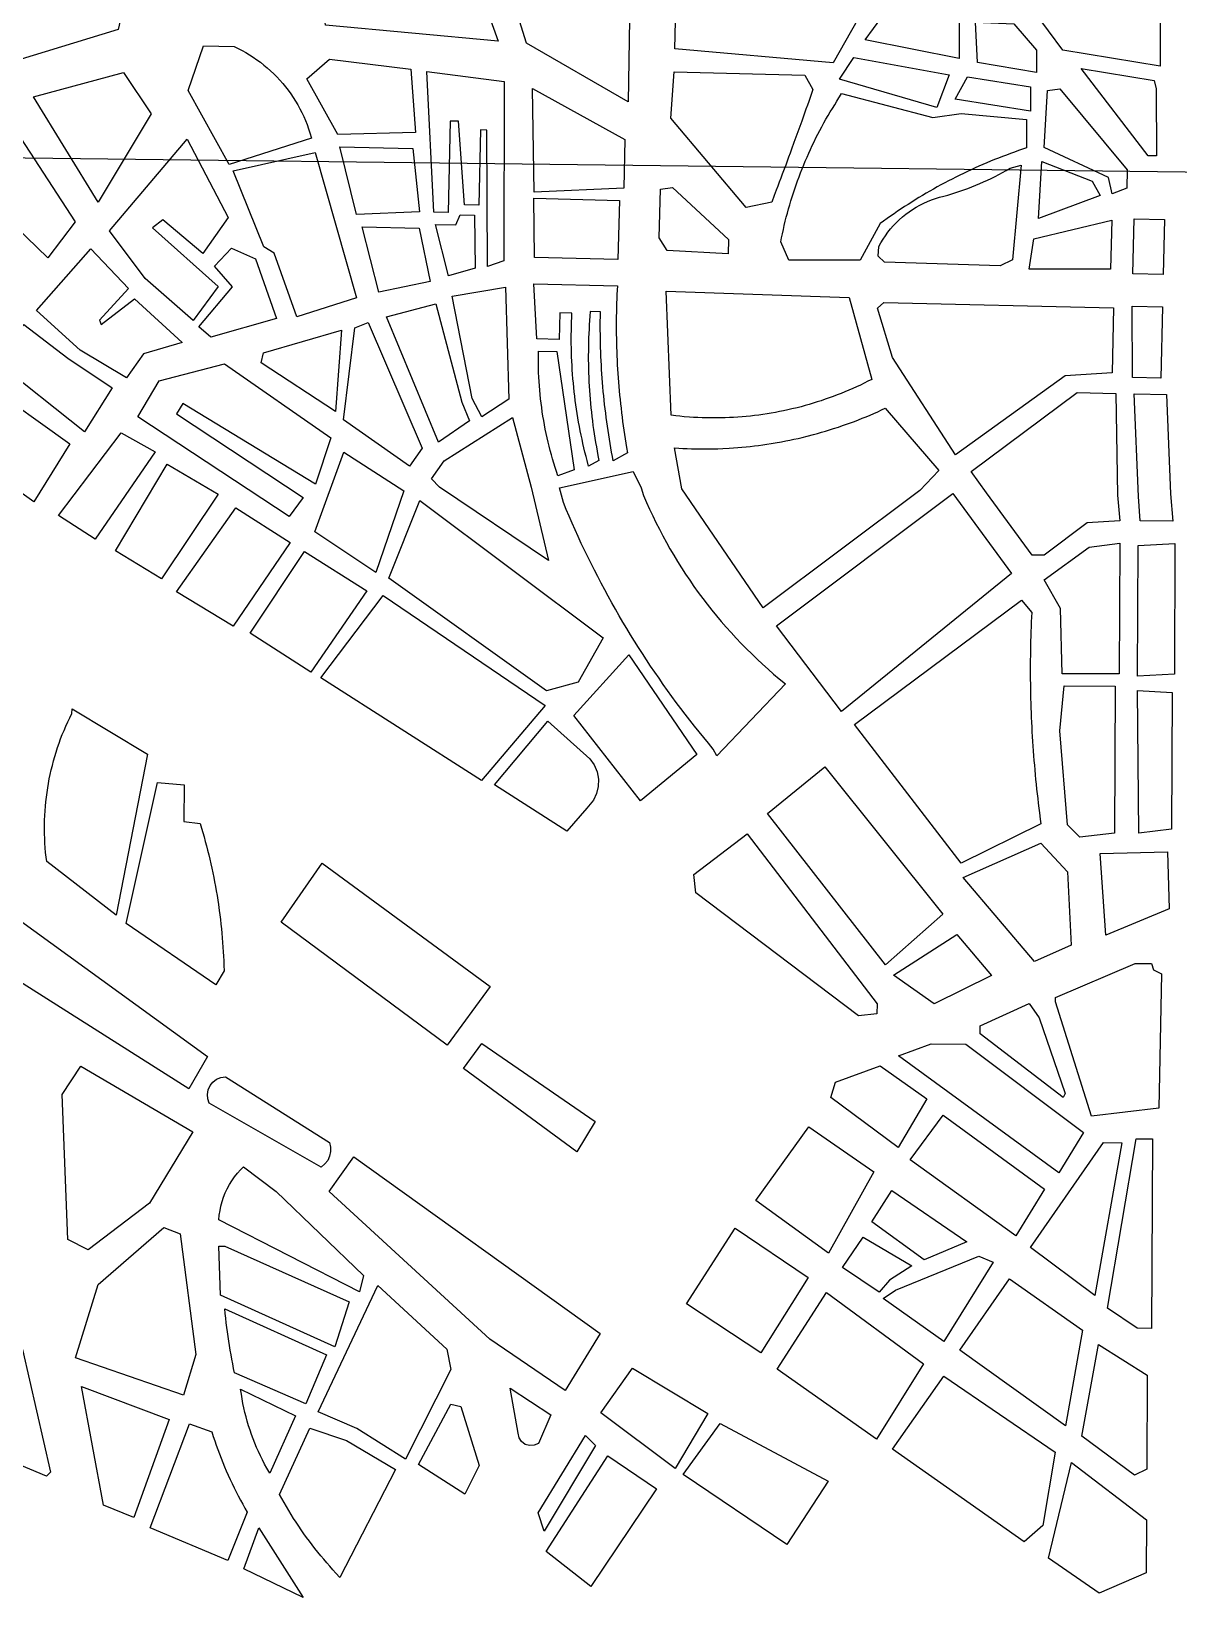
# Model space of a CAD drawing. Extents: x 407811 to 416949, y 4498993 to 4508589.
# Drawn here: x 409095 to 409811, y 4499157 to 4500135 of the extents above; entities that cross this region are included whole.
import ezdxf

# ---------------------------------------------------------------- set-up
doc = ezdxf.new("R2010")
doc.units = 0
doc.header["$LTSCALE"] = 40
doc.header["$MEASUREMENT"] = 0
doc.layers.add('Images', color=253, linetype='CONTINUOUS')
doc.layers.add('υπόλοιπο θεσσαλονίκης', color=7, linetype='CONTINUOUS')
picture_1 = doc.add_image_def('image1.tif', size_in_pixel=(10278, 10088))

msp = doc.modelspace()

# ---------------------------------------------------------------- linework, layer by layer
at = {"layer": 'υπόλοιπο θεσσαλονίκης'}
for points in [[(409746.1, 4500289.14), (409799.35, 4500289.24), (409799.67, 4500112.73), (409738.79, 4500122.77), (409721, 4500146.87), (409717.13, 4500184.95), (409725.82, 4500287.84), (409746.1, 4500289.14)], [(409162.18, 4500279.18), (409180.68, 4500271.55), (409149.23, 4500135.61), (409085.87, 4500116.43), (409074.43, 4500132.92), (409099.75, 4500154.55), (409162.18, 4500279.18)], [(409497.81, 4500175.65), (409618.29, 4500155.56), (409595.54, 4500114.88), (409496.64, 4500123.58), (409497.81, 4500175.65)], [(409277.26, 4500149.82), (409314.01, 4500157.51), (409373.59, 4500163.98), (409386.33, 4500128.44), (409278.55, 4500138.39), (409277.26, 4500149.82)], [(409392.11, 4500165.35), (409468.67, 4500167.97), (409467.54, 4500090.5), (409404.08, 4500127.21), (409392.11, 4500165.35)], [(409615.37, 4500129.2), (409630.98, 4500150.5), (409674.09, 4500145.51), (409674.14, 4500117.57), (409615.37, 4500129.2)], [(409684.37, 4500140.32), (409708.34, 4500139.23), (409722.31, 4500122.75), (409722.34, 4500108.77), (409685.56, 4500115.05), (409684.37, 4500140.32)], [(409192.98, 4500097.73), (409202.54, 4500125.45), (409221.59, 4500125), (409224.06, 4500123.83), (409226.5, 4500122.57), (409228.89, 4500121.25), (409231.24, 4500119.85), (409233.55, 4500118.38), (409235.81, 4500116.83), (409238.02, 4500115.22), (409240.17, 4500113.54), (409242.28, 4500111.79), (409244.33, 4500109.97), (409246.32, 4500108.1), (409248.25, 4500106.16), (409250.12, 4500104.16), (409251.92, 4500102.1), (409253.66, 4500099.99), (409255.33, 4500097.83), (409256.94, 4500095.61), (409258.47, 4500093.35), (409259.93, 4500091.03), (409261.32, 4500088.68), (409262.64, 4500086.27), (409263.87, 4500083.84), (409265.04, 4500081.36), (409266.12, 4500078.84), (409267.12, 4500076.3), (409268.05, 4500073.72), (409268.89, 4500071.12), (409269.8, 4500067.94), (409218.57, 4500051.38), (409192.98, 4500097.73)], [(409281.14, 4500117.22), (409331.83, 4500110.92), (409334.7, 4500071.47), (409286.37, 4500070.09), (409266.86, 4500104.86), (409281.14, 4500117.22)], [(409608.37, 4500118.16), (409667.82, 4500107.4), (409660.25, 4500087.06), (409599.36, 4500104.73), (409608.37, 4500118.16)], [(409750.22, 4500111.37), (409795.88, 4500103.83), (409797.16, 4500098.76), (409797.23, 4500056.85), (409792.16, 4500056.84), (409750.22, 4500111.37)], [(409096.3, 4500093.69), (409152.58, 4500108.85), (409169.76, 4500083.04), (409136.67, 4500027.92), (409096.3, 4500093.69)], [(409341.96, 4500109.41), (409390.1, 4500103.18), (409389.98, 4499991.38), (409379.73, 4499987.81), (409379.21, 4500072.94), (409375.4, 4500073.04), (409374.28, 4500026.05), (409365.39, 4500026.27), (409361.55, 4500078.45), (409356.47, 4500078.57), (409355.11, 4500021.43), (409346.22, 4500021.64), (409341.96, 4500109.41)], [(409496.26, 4500109.33), (409577.81, 4500107.22), (409582.89, 4500098.34), (409582.02, 4500095.85), (409581.14, 4500093.35), (409580.26, 4500090.86), (409579.37, 4500088.37), (409578.49, 4500085.88), (409577.6, 4500083.39), (409576.71, 4500080.9), (409575.82, 4500078.41), (409574.63, 4500075.09), (409573.43, 4500071.78), (409572.23, 4500068.46), (409571.02, 4500065.15), (409569.51, 4500061.01), (409568.6, 4500058.53), (409567.68, 4500056.04), (409566.77, 4500053.56), (409565.85, 4500051.08), (409564.93, 4500048.6), (409563.7, 4500045.3), (409562.78, 4500042.82), (409561.85, 4500040.34), (409560.92, 4500037.86), (409559.99, 4500035.4), (409558.75, 4500032.09), (409557.18, 4500027.97), (409541.19, 4500024.61), (409494.18, 4500080.4), (409496.26, 4500109.33)], [(409679.23, 4500106.15), (409718.55, 4500099.88), (409718.58, 4500084.64), (409671.65, 4500092.17), (409679.23, 4500106.15)], [(409407.79, 4500098.94), (409465.5, 4500067.07), (409464.77, 4500036.6), (409408.79, 4500034.12), (409407.79, 4500098.94)], [(409600.65, 4500095.84), (409657.73, 4500080.71), (409675.47, 4500083.29), (409716.05, 4500079.55), (409716.08, 4500061.77), (409713.57, 4500060.93), (409711.08, 4500060.07), (409708.58, 4500059.18), (409706.1, 4500058.28), (409703.62, 4500057.36), (409701.15, 4500056.42), (409698.68, 4500055.45), (409696.23, 4500054.47), (409693.78, 4500053.47), (409691.34, 4500052.45), (409688.91, 4500051.41), (409686.49, 4500050.34), (409684.07, 4500049.26), (409681.67, 4500048.16), (409679.27, 4500047.04), (409676.89, 4500045.9), (409674.51, 4500044.75), (409672.14, 4500043.56), (409669.78, 4500042.37), (409667.43, 4500041.15), (409665.09, 4500039.92), (409662.76, 4500038.67), (409660.44, 4500037.39), (409658.13, 4500036.11), (409655.84, 4500034.8), (409653.55, 4500033.48), (409651.27, 4500032.12), (409649.01, 4500030.76), (409646.75, 4500029.38), (409644.51, 4500027.98), (409642.27, 4500026.56), (409640.05, 4500025.13), (409637.84, 4500023.67), (409635.64, 4500022.2), (409633.46, 4500020.71), (409631.29, 4500019.2), (409629.12, 4500017.68), (409626.97, 4500016.14), (409624.88, 4500014.62), (409612.25, 4499991.73), (409567.87, 4499991.64), (409562.78, 4500003.06), (409563.29, 4500005.66), (409563.82, 4500008.25), (409564.39, 4500010.84), (409564.97, 4500013.41), (409565.59, 4500015.98), (409566.24, 4500018.55), (409566.91, 4500021.11), (409567.61, 4500023.66), (409568.34, 4500026.2), (409569.09, 4500028.74), (409569.87, 4500031.26), (409570.68, 4500033.78), (409571.51, 4500036.29), (409572.38, 4500038.79), (409573.26, 4500041.28), (409574.18, 4500043.77), (409575.12, 4500046.23), (409576.09, 4500048.7), (409577.08, 4500051.15), (409578.1, 4500053.59), (409579.15, 4500056.02), (409580.22, 4500058.44), (409581.31, 4500060.85), (409582.44, 4500063.24), (409583.58, 4500065.62), (409584.76, 4500067.99), (409585.96, 4500070.35), (409587.18, 4500072.7), (409588.43, 4500075.02), (409589.7, 4500077.35), (409591, 4500079.65), (409592.33, 4500081.93), (409593.67, 4500084.22), (409595.04, 4500086.47), (409596.44, 4500088.72), (409597.86, 4500090.96), (409600.65, 4500095.84)], [(409727.18, 4500062.08), (409729.3, 4500097.61), (409736.95, 4500098.7), (409778.96, 4500048.15), (409778.68, 4500036.71), (409769.7, 4500033.12), (409767.4, 4500043.33), (409727.18, 4500062.08)], [(409024.6, 4500071.26), (409077.03, 4500085.26), (409122.4, 4500015.56), (409105.34, 4499993.09), (409024.6, 4500071.26)], [(409143.87, 4500009.97), (409192.26, 4500067.25), (409217.78, 4500018.35), (409202, 4499995.87), (409177.08, 4500016.79), (409170.6, 4500011.86), (409211.67, 4499975.31), (409195.92, 4499954.09), (409166.04, 4499980.21), (409143.87, 4500009.97)], [(409287.46, 4500062.44), (409333.19, 4500061.34), (409337.33, 4500021.86), (409297.89, 4500020.25), (409287.46, 4500062.44)], [(409221.02, 4500047.51), (409272.13, 4500058.99), (409297.92, 4499968.16), (409260.79, 4499956.34), (409246.48, 4499996.07), (409240.22, 4500000.04), (409221.02, 4500047.51)], [(409725.7, 4500053.23), (409757.18, 4500041.04), (409762.05, 4500032.03), (409723.58, 4500017.7), (409725.7, 4500053.23)], [(409712.91, 4500051.06), (409707.33, 4499991.91), (409699.73, 4499988.09), (409627.46, 4499990.49), (409623.65, 4499994.3), (409624.04, 4500000.16), (409625.29, 4500002.5), (409626.64, 4500004.76), (409628.09, 4500006.97), (409629.64, 4500009.12), (409631.28, 4500011.19), (409633.01, 4500013.19), (409634.82, 4500015.12), (409636.72, 4500016.96), (409638.7, 4500018.71), (409640.75, 4500020.38), (409642.87, 4500021.96), (409645.07, 4500023.44), (409647.32, 4500024.82), (409649.63, 4500026.1), (409652, 4500027.28), (409654.41, 4500028.37), (409656.87, 4500029.33), (409659.38, 4500030.19), (409661.91, 4500030.94), (409664.47, 4500031.62), (409667.01, 4500032.35), (409669.55, 4500033.1), (409672.07, 4500033.9), (409674.58, 4500034.74), (409677.07, 4500035.61), (409679.56, 4500036.52), (409682.03, 4500037.47), (409684.48, 4500038.45), (409686.92, 4500039.47), (409689.34, 4500040.53), (409691.75, 4500041.63), (409694.14, 4500042.77), (409696.51, 4500043.94), (409698.86, 4500045.14), (409701.2, 4500046.38), (409703.52, 4500047.65), (409705.96, 4500049.06), (409712.91, 4500051.06)], [(409529.88, 4499995.65), (409491.81, 4499997.84), (409486.91, 4500005.57), (409487.63, 4500036.05), (409495.28, 4500037.14), (409530.09, 4500004.54), (409529.88, 4499995.65)], [(409408.7, 4500030.32), (409462.05, 4500029.04), (409461.17, 4499992.21), (409409.09, 4499993.46), (409408.7, 4500030.32)], [(409301.52, 4500012.55), (409337.09, 4500011.69), (409343.92, 4499978.5), (409311.99, 4499971.64), (409301.52, 4500012.55)], [(409347.31, 4500013.99), (409360.01, 4500013.69), (409362.7, 4500019.98), (409371.59, 4500019.77), (409372.08, 4499986.72), (409355.44, 4499982.03), (409347.31, 4500013.99)], [(409720.74, 4500005.06), (409769.31, 4500016.61), (409768.58, 4499986.13), (409717.74, 4499986.08), (409720.74, 4500005.06)], [(409783.31, 4500017.54), (409802.36, 4500017.09), (409801.55, 4499982.81), (409782.49, 4499983.26), (409783.31, 4500017.54)], [(409098.2, 4499960.23), (409132.17, 4499998.81), (409155.72, 4499974.1), (409137.46, 4499954.21), (409138.67, 4499951.64), (409159.38, 4499967.66), (409189.23, 4499940.27), (409164.92, 4499933.23), (409154.39, 4499918.23), (409125.57, 4499935.44), (409098.2, 4499960.23)], [(409209.43, 4499988.07), (409219.87, 4499999.25), (409234.96, 4499992.54), (409248.05, 4499955.38), (409207.11, 4499943.66), (409199.64, 4499950.18), (409220.56, 4499975.09), (409209.43, 4499988.07)], [(409357.68, 4499969.28), (409390.86, 4499974.84), (409393, 4499904.9), (409376.22, 4499893.87), (409370.14, 4499905.45), (409357.68, 4499969.28)], [(409408.7, 4499976.95), (409460.78, 4499975.71), (409460.63, 4499972.97), (409460.51, 4499970.24), (409460.4, 4499967.5), (409460.3, 4499964.77), (409460.23, 4499962.04), (409460.17, 4499959.3), (409460.12, 4499956.57), (409460.1, 4499953.83), (409460.09, 4499951.09), (409460.09, 4499948.36), (409460.12, 4499945.62), (409460.16, 4499942.88), (409460.21, 4499940.15), (409460.29, 4499937.41), (409460.38, 4499934.68), (409460.48, 4499931.95), (409460.61, 4499929.21), (409460.75, 4499926.48), (409460.9, 4499923.75), (409461.08, 4499921.01), (409461.27, 4499918.29), (409461.48, 4499915.56), (409461.7, 4499912.83), (409461.94, 4499910.11), (409462.2, 4499907.38), (409462.47, 4499904.66), (409462.76, 4499901.94), (409463.07, 4499899.23), (409463.39, 4499896.5), (409463.73, 4499893.79), (409464.09, 4499891.08), (409464.46, 4499888.36), (409464.85, 4499885.66), (409465.26, 4499882.95), (409465.68, 4499880.25), (409466.12, 4499877.54), (409466.57, 4499874.85), (409467.19, 4499871.36), (409458.18, 4499866.5), (409457.67, 4499869.19), (409457.17, 4499871.88), (409456.7, 4499874.58), (409456.23, 4499877.27), (409455.79, 4499879.97), (409455.36, 4499882.67), (409454.95, 4499885.37), (409454.56, 4499888.09), (409454.18, 4499890.79), (409453.82, 4499893.51), (409453.48, 4499896.22), (409453.15, 4499898.93), (409452.84, 4499901.66), (409452.55, 4499904.38), (409452.27, 4499907.1), (409452.01, 4499909.82), (409451.77, 4499912.55), (409451.54, 4499915.28), (409451.33, 4499918), (409451.14, 4499920.73), (409450.96, 4499923.46), (409450.81, 4499926.19), (409450.66, 4499928.92), (409450.54, 4499931.66), (409450.43, 4499934.39), (409450.34, 4499937.13), (409450.26, 4499939.86), (409450.21, 4499942.6), (409450.17, 4499945.34), (409450.14, 4499948.07), (409450.13, 4499950.81), (409450.14, 4499953.54), (409450.17, 4499956.28), (409450.22, 4499959.44), (409443.87, 4499959.59), (409443.65, 4499956.86), (409443.44, 4499954.13), (409443.26, 4499951.41), (409443.1, 4499948.67), (409442.97, 4499945.94), (409442.86, 4499943.2), (409442.77, 4499940.48), (409442.71, 4499937.74), (409442.67, 4499935), (409442.65, 4499932.27), (409442.66, 4499929.53), (409442.69, 4499926.79), (409442.74, 4499924.06), (409442.82, 4499921.32), (409442.92, 4499918.59), (409443.04, 4499915.86), (409443.19, 4499913.13), (409443.36, 4499910.39), (409443.55, 4499907.66), (409443.77, 4499904.93), (409444.01, 4499902.21), (409444.27, 4499899.49), (409444.55, 4499896.76), (409444.86, 4499894.05), (409445.19, 4499891.33), (409445.55, 4499888.61), (409445.93, 4499885.91), (409446.33, 4499883.21), (409446.75, 4499880.5), (409447.2, 4499877.8), (409447.67, 4499875.1), (409448.16, 4499872.42), (409448.68, 4499869.72), (409449.29, 4499866.71), (409442.84, 4499863.05), (409441.89, 4499866.57), (409441.21, 4499869.23), (409440.55, 4499871.88), (409439.92, 4499874.54), (409439.31, 4499877.21), (409438.72, 4499879.89), (409438.16, 4499882.56), (409437.62, 4499885.25), (409437.1, 4499887.93), (409436.62, 4499890.62), (409436.15, 4499893.31), (409435.71, 4499896.02), (409435.3, 4499898.72), (409434.9, 4499901.44), (409434.54, 4499904.14), (409434.2, 4499906.85), (409433.88, 4499909.58), (409433.59, 4499912.3), (409433.32, 4499915.02), (409433.08, 4499917.74), (409432.86, 4499920.47), (409432.67, 4499923.2), (409432.5, 4499925.93), (409432.35, 4499928.66), (409432.24, 4499931.4), (409432.14, 4499934.13), (409432.07, 4499936.86), (409432.03, 4499939.6), (409432.01, 4499942.34), (409432.02, 4499945.07), (409432.05, 4499947.81), (409432.1, 4499950.55), (409432.18, 4499953.28), (409432.29, 4499956.02), (409432.41, 4499958.59), (409424.79, 4499958.77), (409424.4, 4499942.27), (409410.42, 4499942.61), (409408.7, 4499976.95)], [(409316.7, 4499956.28), (409347.4, 4499964.44), (409363.73, 4499903.06), (409368.54, 4499891.51), (409349.15, 4499878), (409316.7, 4499956.28)], [(409491.2, 4499972.44), (409605.49, 4499968.43), (409619.52, 4499917.27), (409617.18, 4499916.08), (409614.82, 4499914.91), (409612.45, 4499913.77), (409610.07, 4499912.65), (409607.67, 4499911.57), (409605.26, 4499910.52), (409602.84, 4499909.5), (409600.41, 4499908.51), (409597.96, 4499907.55), (409595.5, 4499906.62), (409593.03, 4499905.72), (409590.55, 4499904.85), (409588.06, 4499904), (409585.56, 4499903.19), (409583.05, 4499902.41), (409580.52, 4499901.66), (409578, 4499900.94), (409575.46, 4499900.26), (409572.91, 4499899.6), (409569.72, 4499898.83), (409567.15, 4499898.25), (409564.58, 4499897.69), (409562, 4499897.17), (409559.42, 4499896.68), (409556.83, 4499896.22), (409554.24, 4499895.8), (409551.64, 4499895.4), (409549.03, 4499895.05), (409546.42, 4499894.72), (409543.81, 4499894.43), (409541.19, 4499894.16), (409538.58, 4499893.93), (409535.95, 4499893.73), (409533.33, 4499893.56), (409530.7, 4499893.42), (409528.08, 4499893.32), (409525.45, 4499893.24), (409522.82, 4499893.2), (409520.19, 4499893.2), (409516.25, 4499893.25), (409513.62, 4499893.32), (409510.99, 4499893.43), (409508.36, 4499893.57), (409505.74, 4499893.74), (409502.46, 4499894), (409499.85, 4499894.24), (409497.23, 4499894.53), (409494.44, 4499894.86), (409491.2, 4499972.44)], [(409770.55, 4499961.94), (409769.58, 4499921.32), (409740.31, 4499919.47), (409671.78, 4499870.29), (409632.55, 4499930.94), (409623.12, 4499961.66), (409627.02, 4499965.37), (409770.55, 4499961.94)], [(409782.01, 4499962.94), (409801.06, 4499962.49), (409800, 4499918.05), (409782.22, 4499918.47), (409782.01, 4499962.94)], [(409072.04, 4499929.09), (409090.37, 4499951.53), (409117.83, 4499930.54), (409145.35, 4499912.09), (409128.17, 4499884.55), (409072.04, 4499929.09)], [(409238.5, 4499927.65), (409239.92, 4499933.97), (409288.55, 4499948.06), (409284.8, 4499897.32), (409238.5, 4499927.65)], [(409296.9, 4499949.38), (409305.18, 4499952.74), (409338.9, 4499874.43), (409331.01, 4499863.19), (409289.76, 4499892.13), (409296.9, 4499949.38)], [(409411.51, 4499934.95), (409422.94, 4499934.68), (409433.89, 4499860.73), (409423.64, 4499857.16), (409422.77, 4499859.76), (409421.93, 4499862.36), (409421.12, 4499864.98), (409420.34, 4499867.6), (409419.6, 4499870.22), (409418.89, 4499872.87), (409418.2, 4499875.52), (409417.56, 4499878.18), (409416.94, 4499880.84), (409416.36, 4499883.52), (409415.81, 4499886.2), (409415.29, 4499888.88), (409414.8, 4499891.57), (409414.35, 4499894.27), (409413.93, 4499896.97), (409413.54, 4499899.69), (409413.19, 4499902.4), (409412.86, 4499905.12), (409412.58, 4499907.84), (409412.32, 4499910.56), (409412.1, 4499913.29), (409411.91, 4499916.01), (409411.75, 4499918.75), (409411.63, 4499921.49), (409411.54, 4499924.22), (409411.49, 4499926.96), (409411.46, 4499929.69), (409411.47, 4499932.43), (409411.51, 4499934.95)], [(409255.88, 4499831.6), (409161.44, 4499893.93), (409174.69, 4499916.47), (409215.6, 4499926.93), (409281.87, 4499880.88), (409272.28, 4499851.89), (409189.6, 4499902.14), (409185.63, 4499895.88), (409264.58, 4499843.65), (409255.88, 4499831.6)], [(409039.14, 4499881.6), (409065.36, 4499915.28), (409119.1, 4499877.15), (409096.63, 4499840.84), (409039.14, 4499881.6)], [(409772.85, 4499845), (409774.46, 4499829.01), (409754.08, 4499827.81), (409727.24, 4499807.52), (409719.59, 4499807.55), (409691.16, 4499846.42), (409681.7, 4499859.88), (409747.68, 4499909.14), (409771.82, 4499908.55), (409772.85, 4499845)], [(409785.99, 4499844.26), (409783.25, 4499908.28), (409803.57, 4499907.8), (409806.04, 4499845.81), (409807.58, 4499828.89), (409787.2, 4499828.96), (409785.99, 4499844.26)], [(409500.97, 4499848.96), (409496.49, 4499874.48), (409499.12, 4499874.31), (409501.74, 4499874.17), (409504.37, 4499874.06), (409507, 4499873.96), (409509.62, 4499873.9), (409512.25, 4499873.87), (409514.88, 4499873.86), (409518.17, 4499873.88), (409520.8, 4499873.93), (409523.43, 4499874), (409526.71, 4499874.13), (409530.65, 4499874.34), (409533.27, 4499874.52), (409535.89, 4499874.71), (409538.51, 4499874.93), (409541.13, 4499875.18), (409543.74, 4499875.46), (409546.36, 4499875.76), (409548.97, 4499876.09), (409551.57, 4499876.44), (409554.17, 4499876.82), (409556.77, 4499877.22), (409559.36, 4499877.66), (409563.25, 4499878.35), (409565.83, 4499878.84), (409568.41, 4499879.36), (409570.98, 4499879.91), (409573.54, 4499880.48), (409576.1, 4499881.08), (409579.3, 4499881.85), (409583.11, 4499882.85), (409585.65, 4499883.54), (409588.18, 4499884.26), (409590.7, 4499885), (409593.22, 4499885.76), (409595.73, 4499886.55), (409598.85, 4499887.57), (409601.34, 4499888.42), (409603.82, 4499889.29), (409606.29, 4499890.19), (409608.75, 4499891.1), (409611.21, 4499892.05), (409613.65, 4499893.03), (409616.08, 4499894.02), (409618.51, 4499895.03), (409620.92, 4499896.08), (409623.33, 4499897.14), (409625.72, 4499898.23), (409627.99, 4499899.29), (409661.37, 4499860.37), (409649.64, 4499847.94), (409551.87, 4499774.6), (409500.97, 4499848.96)], [(409349.76, 4499850.03), (409344.8, 4499855.24), (409352.69, 4499866.48), (409395.27, 4499893.41), (409406.95, 4499849.94), (409417.84, 4499804.16), (409349.76, 4499850.03)], [(409111.99, 4499832.27), (409151.04, 4499884.01), (409172.36, 4499872.06), (409134.74, 4499817.55), (409111.99, 4499832.27)], [(409327.49, 4499847.67), (409310.09, 4499796.8), (409271.94, 4499822.23), (409290.01, 4499871.76), (409327.49, 4499847.67)], [(409147.46, 4499810.19), (409179.8, 4499864.27), (409211.71, 4499845.66), (409176.24, 4499792.79), (409147.46, 4499810.19)], [(409424.73, 4499849.51), (409470.73, 4499859.84), (409475.57, 4499849.57), (409477.17, 4499844.72), (409479, 4499840.46), (409480.9, 4499836.24), (409482.86, 4499832.04), (409484.89, 4499827.87), (409486.98, 4499823.74), (409489.13, 4499819.63), (409491.35, 4499815.56), (409493.63, 4499811.53), (409495.97, 4499807.53), (409498.37, 4499803.57), (409500.83, 4499799.64), (409503.36, 4499795.76), (409505.94, 4499791.91), (409508.58, 4499788.1), (409511.28, 4499784.34), (409514.04, 4499780.61), (409516.86, 4499776.93), (409519.73, 4499773.3), (409522.66, 4499769.7), (409525.64, 4499766.16), (409528.68, 4499762.66), (409531.77, 4499759.2), (409534.91, 4499755.8), (409538.1, 4499752.44), (409541.35, 4499749.14), (409544.65, 4499745.88), (409548, 4499742.68), (409551.39, 4499739.52), (409554.84, 4499736.42), (409558.33, 4499733.37), (409561.86, 4499730.38), (409565.75, 4499727.2), (409522.92, 4499682.36), (409520.58, 4499686.55), (409517.61, 4499690.11), (409514.66, 4499693.68), (409511.74, 4499697.28), (409508.85, 4499700.9), (409505.99, 4499704.55), (409503.15, 4499708.21), (409500.35, 4499711.9), (409497.58, 4499715.61), (409494.83, 4499719.35), (409492.12, 4499723.1), (409489.43, 4499726.88), (409486.78, 4499730.68), (409484.15, 4499734.5), (409481.56, 4499738.34), (409479, 4499742.2), (409476.46, 4499746.08), (409473.96, 4499749.98), (409471.49, 4499753.9), (409469.05, 4499757.84), (409466.65, 4499761.8), (409464.27, 4499765.78), (409461.93, 4499769.78), (409459.62, 4499773.79), (409457.34, 4499777.83), (409455.09, 4499781.88), (409452.87, 4499785.95), (409450.69, 4499790.04), (409448.54, 4499794.15), (409446.42, 4499798.27), (409444.34, 4499802.41), (409442.29, 4499806.56), (409440.27, 4499810.73), (409438.29, 4499814.92), (409436.33, 4499819.12), (409434.42, 4499823.34), (409432.53, 4499827.58), (409430.68, 4499831.82), (409428.87, 4499836.09), (409427.08, 4499840.36), (409424.73, 4499849.51)], [(409222.66, 4499837.05), (409256.56, 4499815.55), (409221.08, 4499763.34), (409185.61, 4499784.76), (409222.66, 4499837.05)], [(409337.53, 4499841.64), (409451.98, 4499755.98), (409436.39, 4499728.24), (409416.53, 4499722.83), (409318.16, 4499793.22), (409337.53, 4499841.64)], [(409560.17, 4499763.53), (409670.08, 4499845.96), (409706.81, 4499796.12), (409600.71, 4499709.87), (409560.17, 4499763.53)], [(409265.5, 4499809.88), (409304.34, 4499785.25), (409269.43, 4499734.56), (409231.53, 4499758.92), (409265.5, 4499809.88)], [(409774.4, 4499814.99), (409774.05, 4499733.43), (409738.38, 4499733.56), (409737.29, 4499774.35), (409727.17, 4499792.22), (409755.28, 4499812.51), (409774.4, 4499814.99)], [(409785.86, 4499813.68), (409808.79, 4499814.87), (409808.44, 4499733.31), (409785.51, 4499732.12), (409785.86, 4499813.68)], [(409314.55, 4499782.39), (409415.63, 4499713.8), (409375.92, 4499666.87), (409275.75, 4499730.95), (409314.55, 4499782.39)], [(409608.83, 4499701.94), (409713.11, 4499779.53), (409719.44, 4499771.87), (409719.29, 4499768.88), (409719.16, 4499765.9), (409719.03, 4499762.92), (409718.92, 4499759.94), (409718.82, 4499756.96), (409718.74, 4499753.97), (409718.67, 4499750.98), (409718.61, 4499748), (409718.56, 4499745.01), (409718.53, 4499742.04), (409718.51, 4499739.05), (409718.5, 4499736.06), (409718.51, 4499733.08), (409718.52, 4499730.09), (409718.55, 4499727.11), (409718.6, 4499724.12), (409718.65, 4499721.14), (409718.72, 4499718.16), (409718.81, 4499715.17), (409718.9, 4499712.19), (409719.01, 4499709.21), (409719.13, 4499706.22), (409719.26, 4499703.24), (409719.41, 4499700.25), (409719.57, 4499697.27), (409719.74, 4499694.29), (409719.92, 4499691.32), (409720.12, 4499688.34), (409720.33, 4499685.36), (409720.56, 4499682.38), (409720.79, 4499679.41), (409721.04, 4499676.43), (409721.3, 4499673.46), (409721.58, 4499670.49), (409721.87, 4499667.51), (409722.17, 4499664.55), (409722.48, 4499661.58), (409722.8, 4499658.61), (409723.14, 4499655.64), (409723.49, 4499652.68), (409723.86, 4499649.71), (409724.24, 4499646.76), (409724.76, 4499642.81), (409725.16, 4499639.85), (409675.46, 4499615.29), (409608.83, 4499701.94)], [(409433.68, 4499707.48), (409467.97, 4499745.39), (409510.39, 4499683.12), (409475.19, 4499654.24), (409433.68, 4499707.48)], [(409739.62, 4499725.92), (409771.47, 4499725.8), (409771.08, 4499634.05), (409749.41, 4499631.59), (409741.8, 4499639.25), (409736.96, 4499697.89), (409739.62, 4499725.92)], [(409785.51, 4499723.07), (409807.12, 4499721.85), (409806.75, 4499636.47), (409786.36, 4499633.99), (409785.51, 4499723.07)], [(409120.48, 4499711.64), (409167.49, 4499683.43), (409147.95, 4499582.83), (409104.58, 4499616.28), (409104.23, 4499619.14), (409103.93, 4499622), (409103.68, 4499624.87), (409103.48, 4499627.75), (409103.34, 4499630.63), (409103.25, 4499633.51), (409103.21, 4499636.4), (409103.22, 4499639.28), (409103.29, 4499642.16), (409103.41, 4499645.04), (409103.58, 4499647.92), (409103.8, 4499650.79), (409104.07, 4499653.66), (409104.4, 4499656.53), (409104.78, 4499659.38), (409105.21, 4499662.23), (409105.69, 4499665.07), (409106.22, 4499667.91), (409106.8, 4499670.73), (409107.44, 4499673.54), (409108.12, 4499676.34), (409108.86, 4499679.13), (409109.65, 4499681.9), (409110.49, 4499684.66), (409111.37, 4499687.4), (409112.31, 4499690.13), (409113.29, 4499692.84), (409114.33, 4499695.53), (409115.41, 4499698.2), (409116.54, 4499700.86), (409117.72, 4499703.48), (409118.95, 4499706.09), (409120.22, 4499708.68), (409120.48, 4499711.64)], [(409384.04, 4499664.16), (409417.44, 4499703.87), (409443.61, 4499680.41), (409446.27, 4499676.63), (409448.09, 4499672.37), (409448.96, 4499667.83), (409448.86, 4499663.21), (409447.8, 4499658.71), (409445.81, 4499654.53), (409441.8, 4499649.73), (409429.17, 4499635.29), (409384.04, 4499664.16)], [(409554.58, 4499646.32), (409590.37, 4499675.5), (409663.85, 4499583.47), (409628.05, 4499551.75), (409554.58, 4499646.32)], [(408952, 4499635.8), (408968.66, 4499658.68), (408975.04, 4499661.2), (409204.89, 4499494.69), (409193.34, 4499474.34), (408954.51, 4499625.6), (408952, 4499635.8)], [(409154.29, 4499577.71), (409173.78, 4499665.56), (409190.33, 4499664.23), (409190.23, 4499641.29), (409200.42, 4499639.98), (409201.25, 4499637.22), (409202.06, 4499634.45), (409202.84, 4499631.68), (409203.6, 4499628.9), (409204.34, 4499626.11), (409205.05, 4499623.32), (409205.74, 4499620.52), (409206.41, 4499617.72), (409207.06, 4499614.9), (409207.68, 4499612.09), (409208.27, 4499609.27), (409208.85, 4499606.44), (409209.39, 4499603.62), (409209.92, 4499600.78), (409210.42, 4499597.94), (409210.9, 4499595.1), (409211.35, 4499592.25), (409211.78, 4499589.4), (409212.29, 4499585.84), (409212.66, 4499582.97), (409213.02, 4499580.11), (409213.34, 4499577.24), (409213.65, 4499574.38), (409213.93, 4499571.51), (409214.18, 4499568.64), (409214.42, 4499565.77), (409214.62, 4499562.89), (409214.81, 4499560.01), (409214.97, 4499557.14), (409215.1, 4499554.26), (409215.21, 4499551.38), (409215.31, 4499548.18), (409210.18, 4499539.27), (409154.29, 4499577.71)], [(409541.78, 4499633.62), (409622.85, 4499527.56), (409622.82, 4499521.19), (409611.35, 4499519.96), (409509.78, 4499596.78), (409508.55, 4499608.27), (409541.78, 4499633.62)], [(409676.69, 4499606.37), (409725.19, 4499627.85), (409741.67, 4499609.95), (409744.02, 4499564.06), (409721.05, 4499553.96), (409676.69, 4499606.37)], [(409762.1, 4499621.34), (409804.14, 4499622.46), (409805.27, 4499586.78), (409765.71, 4499570.36), (409762.1, 4499621.34)], [(409276.44, 4499615.3), (409381.41, 4499538.38), (409354.56, 4499501.63), (409250.86, 4499578.54), (409276.44, 4499615.3)], [(409633.12, 4499545.36), (409672.72, 4499570.7), (409694.26, 4499545.13), (409658.52, 4499527.43), (409633.12, 4499545.36)], [(409756.78, 4499457.41), (409734.29, 4499528.79), (409734.31, 4499531.34), (409783.93, 4499552.69), (409794.09, 4499552.64), (409795.34, 4499548.81), (409800.4, 4499546.24), (409798.7, 4499462.26), (409756.78, 4499457.41)], [(409717.78, 4499527.61), (409724.09, 4499518.67), (409740.34, 4499471.5), (409739.06, 4499468.96), (409687.22, 4499508.7), (409687.24, 4499513.78), (409717.78, 4499527.61)], [(409364.83, 4499487.08), (409376.15, 4499502.78), (409446.99, 4499454.03), (409435.47, 4499435.01), (409364.83, 4499487.08)], [(409636.36, 4499494.98), (409656.72, 4499502.5), (409678.3, 4499502.38), (409751.65, 4499447.26), (409736.28, 4499421.9), (409636.36, 4499494.98)], [(409125.89, 4499488.61), (409195.77, 4499447.58), (409168.83, 4499403.08), (409130.49, 4499373.92), (409117.78, 4499380.33), (409114.34, 4499470.81), (409125.89, 4499488.61)], [(409593.97, 4499468.98), (409596.92, 4499478.65), (409624.91, 4499488.68), (409654, 4499468.16), (409636.07, 4499437.72), (409593.97, 4499468.98)], [(409206.04, 4499465.39), (409205.11, 4499468.11), (409204.88, 4499470.97), (409205.37, 4499473.8), (409206.55, 4499476.43), (409208.34, 4499478.68), (409210.63, 4499480.42), (409213.28, 4499481.54), (409216.12, 4499481.96), (409281.09, 4499440.9), (409281.76, 4499438.1), (409281.8, 4499435.22), (409281.2, 4499432.41), (409280, 4499429.79), (409278.24, 4499427.51), (409275.93, 4499425.62), (409206.04, 4499465.39)], [(409643.64, 4499430.05), (409664.1, 4499457.93), (409727.34, 4499411.77), (409709.42, 4499382.6), (409643.64, 4499430.05)], [(409547.21, 4499404.63), (409580.28, 4499450.76), (409620.76, 4499422.54), (409592.56, 4499371.79), (409547.21, 4499404.63)], [(409718.74, 4499375.46), (409764.31, 4499440.82), (409775.73, 4499440.76), (409758.74, 4499345.42), (409718.74, 4499375.46)], [(409766.76, 4499337.46), (409784.63, 4499443.26), (409794.79, 4499443.2), (409794.18, 4499324.87), (409785.29, 4499324.92), (409766.76, 4499337.46)], [(409212.09, 4499392.72), (409212.34, 4499395.6), (409212.76, 4499398.45), (409213.35, 4499401.27), (409214.09, 4499404.05), (409215, 4499406.79), (409216.07, 4499409.47), (409217.29, 4499412.08), (409218.66, 4499414.61), (409220.18, 4499417.06), (409221.83, 4499419.42), (409223.63, 4499421.68), (409225.55, 4499423.83), (409227.52, 4499425.8), (409247.84, 4499410.44), (409302.39, 4499357.99), (409299.79, 4499347.8), (409212.09, 4499392.72)], [(409296.34, 4499431.92), (409450, 4499321.76), (409428.19, 4499286.16), (409381.19, 4499318.19), (409280.96, 4499410.31), (409296.34, 4499431.92)], [(409619.59, 4499391.36), (409632.12, 4499411.03), (409678.93, 4499378.95), (409652.21, 4499367.65), (409619.59, 4499391.36)], [(409177.68, 4499387.76), (409187.85, 4499383.9), (409197.72, 4499308.68), (409189.97, 4499283.22), (409122.55, 4499306.4), (409136.76, 4499352.23), (409177.68, 4499387.76)], [(409503.92, 4499340.21), (409534.24, 4499387.38), (409579.79, 4499356.59), (409550.35, 4499309.68), (409503.92, 4499340.21)], [(409601.4, 4499362.84), (409614.2, 4499381.85), (409644.57, 4499363.87), (409630.56, 4499355.05), (409624.17, 4499347.44), (409601.4, 4499362.84)], [(409213.16, 4499345.57), (409212.02, 4499376.15), (409215.84, 4499376.14), (409293.4, 4499341.46), (409284.36, 4499313.45), (409213.16, 4499345.57)], [(409626.69, 4499343.61), (409634.34, 4499348.66), (409686.5, 4499370.01), (409695.37, 4499366.13), (409664.64, 4499316.68), (409626.69, 4499343.61)], [(409273.99, 4499272.71), (409311.28, 4499351.58), (409354.42, 4499311.91), (409356.91, 4499299.17), (409328.64, 4499243.2), (409298.15, 4499262.43), (409273.99, 4499272.71)], [(409674.62, 4499311.23), (409705.47, 4499355.91), (409751.01, 4499323.84), (409740.54, 4499264.09), (409674.62, 4499311.23)], [(409591.35, 4499347.36), (409651.87, 4499302.76), (409622.43, 4499255.83), (409560.45, 4499299.44), (409591.35, 4499347.36)], [(409215.76, 4499336.99), (409279.24, 4499308.37), (409266.37, 4499277.84), (409221.87, 4499297.12), (409221.28, 4499299.93), (409220.71, 4499302.76), (409220.16, 4499305.6), (409219.64, 4499308.43), (409219.15, 4499311.27), (409218.67, 4499314.11), (409218.22, 4499316.96), (409217.8, 4499319.81), (409217.4, 4499322.66), (409217.02, 4499325.53), (409216.67, 4499328.38), (409216.34, 4499331.25), (409216.04, 4499334.12), (409215.76, 4499336.99)], [(409078.01, 4499315.48), (409089.46, 4499311.62), (409106.96, 4499235.1), (409104.4, 4499232.56), (409058.63, 4499251.85), (409078.01, 4499315.48)], [(409750.66, 4499257.67), (409761.12, 4499314.87), (409791.48, 4499295.62), (409791.18, 4499237.09), (409783.55, 4499233.31), (409750.66, 4499257.67)], [(409450.39, 4499272.16), (409470.28, 4499300.02), (409517.29, 4499271.82), (409496.76, 4499237.49), (409450.39, 4499272.16)], [(409632.55, 4499249.42), (409664.53, 4499295.05), (409734.11, 4499247.58), (409726.25, 4499201.82), (409714.77, 4499191.7), (409632.55, 4499249.42)], [(409180.98, 4499267.95), (409159.06, 4499206.88), (409139.99, 4499214.59), (409126.3, 4499288.54), (409180.98, 4499267.95)], [(409225.65, 4499286.9), (409259.97, 4499270.21), (409243.78, 4499234.55), (409241.97, 4499237.66), (409240.59, 4499240.2), (409239.25, 4499242.75), (409237.98, 4499245.34), (409236.75, 4499247.95), (409235.59, 4499250.59), (409234.48, 4499253.25), (409233.42, 4499255.93), (409232.43, 4499258.63), (409231.49, 4499261.36), (409230.61, 4499264.1), (409229.78, 4499266.87), (409229.02, 4499269.65), (409228.31, 4499272.44), (409227.67, 4499275.25), (409227.08, 4499278.07), (409226.56, 4499280.91), (409226.09, 4499283.75), (409225.65, 4499286.9)], [(409393.8, 4499287.57), (409419.2, 4499270.9), (409411.48, 4499253.09), (409408.88, 4499251.9), (409406.02, 4499251.69), (409403.26, 4499252.49), (409400.96, 4499254.21), (409399.4, 4499256.62), (409398.77, 4499259.5), (409393.8, 4499287.57)], [(409336.61, 4499239.85), (409356.81, 4499277.5), (409363.18, 4499276.21), (409374.48, 4499239.21), (409365.49, 4499221.4), (409336.61, 4499239.85)], [(409193.71, 4499265.37), (409207.7, 4499260.21), (409208.56, 4499257.46), (409209.46, 4499254.72), (409210.39, 4499251.99), (409211.36, 4499249.28), (409212.36, 4499246.57), (409213.39, 4499243.88), (409214.46, 4499241.21), (409215.55, 4499238.54), (409216.69, 4499235.89), (409217.85, 4499233.25), (409219.05, 4499230.62), (409220.28, 4499228.02), (409221.54, 4499225.43), (409222.83, 4499222.85), (409224.16, 4499220.3), (409225.52, 4499217.75), (409226.91, 4499215.23), (409228.33, 4499212.71), (409229.78, 4499210.22), (409217.55, 4499179.89), (409169.23, 4499200.47), (409193.71, 4499265.37)], [(409249.93, 4499221.16), (409268.86, 4499262.53), (409291.75, 4499254.8), (409322.25, 4499236.85), (409287.56, 4499169.44), (409285.1, 4499172.07), (409283.15, 4499174.2), (409281.24, 4499176.36), (409279.34, 4499178.53), (409277.48, 4499180.73), (409275.63, 4499182.94), (409273.82, 4499185.18), (409272.03, 4499187.44), (409270.27, 4499189.73), (409268.54, 4499192.03), (409266.83, 4499194.35), (409265.15, 4499196.7), (409263.5, 4499199.06), (409261.88, 4499201.45), (409260.28, 4499203.85), (409258.72, 4499206.26), (409257.18, 4499208.7), (409255.67, 4499211.16), (409254.19, 4499213.64), (409252.74, 4499216.13), (409251.32, 4499218.64), (409249.93, 4499221.16)], [(409501.84, 4499233.65), (409524.91, 4499265.42), (409592.27, 4499229.48), (409566.62, 4499190.08), (409501.84, 4499233.65)], [(409440.8, 4499258.08), (409447.15, 4499251.69), (409415.07, 4499198.29), (409411.3, 4499209.77), (409440.8, 4499258.08)], [(409454.76, 4499245.29), (409485.25, 4499224.78), (409444.22, 4499163.77), (409416.29, 4499185.53), (409454.76, 4499245.29)], [(409744.23, 4499241.16), (409791.02, 4499205.28), (409790.85, 4499172.2), (409761.58, 4499159.64), (409729.96, 4499181.45), (409744.23, 4499241.16)], [(409236.96, 4499200.28), (409264.58, 4499156.79), (409227.71, 4499174.76), (409236.96, 4499200.28)]]:
    msp.add_lwpolyline(points, close=True, dxfattribs=at)

# ---------------------------------------------------------------- pictures from other files: only their frames are drawn
at = {"layer": 'Images'}
image = msp.add_image(picture_1, insert=(408162.93, 4500066.58), size_in_units=(8683.96, 8523.43), rotation=-0.692303, dxfattribs=at)
image.dxf.flags = 15

doc.saveas('drawing.dxf')
